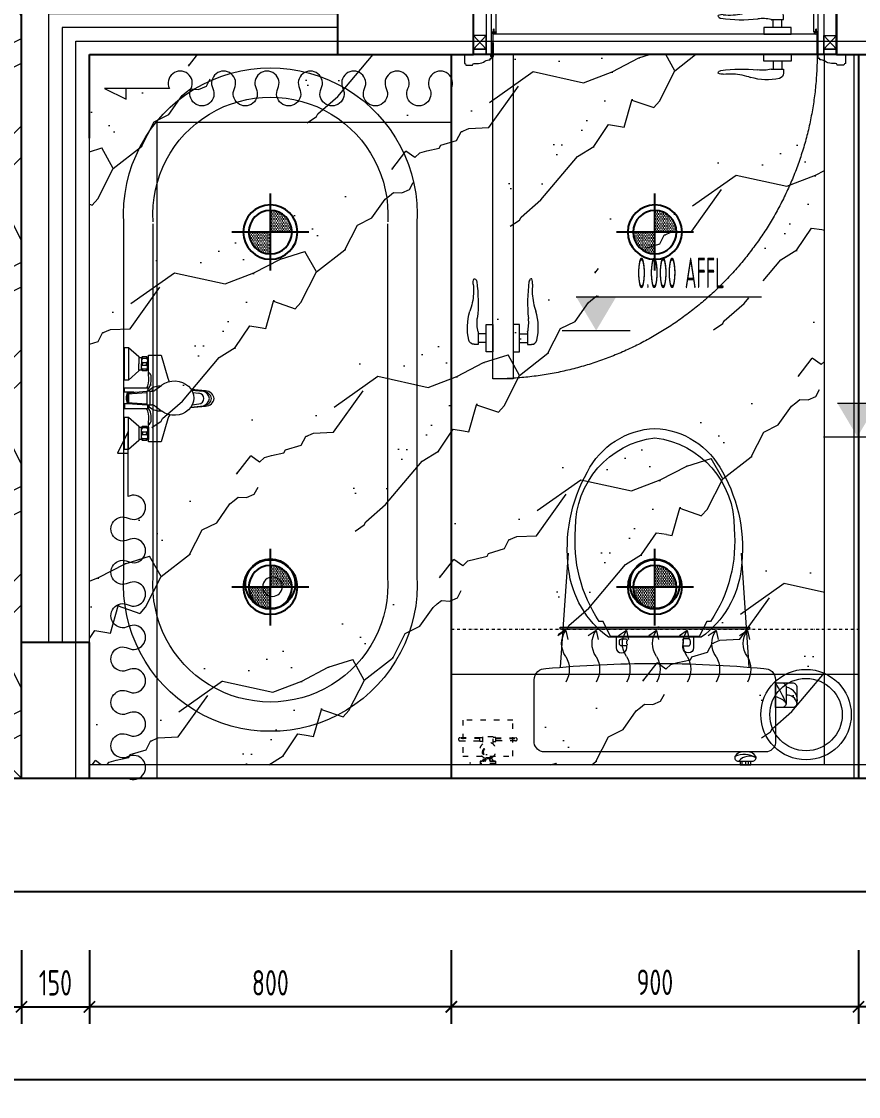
# Model space of a CAD drawing. Header units: millimetres. Extents: x 3162 to 221128, y -144913 to 11496.
# Drawn here: x 18546 to 20396, y -3107 to -731 of the extents above; entities that cross this region are included whole.
import ezdxf
from ezdxf.enums import TextEntityAlignment as Align

# ---------------------------------------------------------------- set-up
doc = ezdxf.new("R2010")
doc.units = ezdxf.units.MM
doc.header["$LTSCALE"] = 10
for name, pattern in [('ACAD_ISO03W100', [30, 12, -18]), ('DASH', [8.89, 6.35, -2.54]), ('DASHDOT2', [12.7, 6.35, -3.175, 0, -3.175]), ('DOTE', [61.468, 50.8, -5.08, 0.508, -5.08]), ('HIDDEN', [9.525, 6.35, -3.175])]:
    doc.linetypes.add(name, pattern=pattern)
doc.layers.get('Defpoints').update_dxf_attribs({"color": 250})
for name, color, linetype, lineweight in [('FC-Doorsill【门槛线】', 8, 'Continuous', 0), ('FC-Material【地坪分割线】', 138, 'Continuous', 0), ('FF-Complete【墙体完成线】', 6, 'Continuous', 0), ('FF-Curtain【平面窗帘】', 32, 'Continuous', 0), ('FF-Door【门】', 51, 'Continuous', 0), ('FF-FIXT【洁具】', 31, 'Continuous', 0), ('FF-MT【门套】', 20, 'Continuous', 0), ('FF-Socket【电气】', 124, 'Continuous', 0), ('FF-Win【窗】', 132, 'Continuous', 0), ('FF-【活动成品家具】', 51, 'Continuous', 0), ('RC-dimensions', 44, 'Continuous', 0), ('RC-Lamplight【灯带】', 205, 'DASHDOT2', 0), ('RC-Lamps【天花灯具】', 2, 'Continuous', 0), ('RC-Modelling【天花造型】', 30, 'Continuous', 0)]:
    doc.layers.add(name, color=color, linetype=linetype, lineweight=lineweight)
for name, color, linetype in [('SYMBOL【符号】', 136, 'Continuous'), ('T★★05-天花灯具', 4, 'Continuous'), ('WALL_NEW【新建墙体】', 4, 'Continuous'), ('WALL【墙体】', 7, 'Continuous')]:
    doc.layers.add(name, color=color, linetype=linetype)
doc.styles.add('尺寸标注', font='ARCHS.SHX', dxfattribs={"width": 0.8})
doc.styles.add('标高', font='ARCHS.SHX', dxfattribs={"width": 0.5})
doc.dimstyles.new('海龙1：25', dxfattribs={"dimscale": 25, "dimtxt": 2.25, "dimasz": 1, "dimexe": 1.5, "dimexo": 1, "dimgap": 1, "dimtad": 1, "dimdec": 0, "dimrnd": 5, "dimdsep": 46, "dimtxsty": '尺寸标注', "dimblk": 'ARCHTICK', "dimblk1": 'ARCHTICK', "dimblk2": 'ARCHTICK', "dimcen": 1, "dimclrd": 44, "dimclre": 44, "dimclrt": 2, "dimadec": 0, "dimazin": 0, "dimtfac": 1, "dimtdec": 0, "dimtix": 1, "dimtmove": 2, "dimatfit": 3, "dimldrblk": 'hl_arrow2', "dimfxl": 5, "dimfxlon": 1, "dimarcsym": 0})

# ---------------------------------------------------------------- blocks, each defined once
blk = doc.blocks.new('_ArchTick')
at = {"color": 2, "linetype": 'ByBlock', "const_width": 0.15}
blk.add_lwpolyline([(-0.5, -0.5), (0.5, 0.5)], dxfattribs=at)
blk = doc.blocks.new('*D893')
at = {"layer": 'Defpoints', "color": 0, "transparency": 16777216}
for p in [(14746.2, -2769.8), (21496.2, -2784.1), (21496.2, -3069.8)]:
    blk.add_point(p, dxfattribs=at)
at = {"layer": 'RC-dimensions', "color": 44, "lineweight": -2, "transparency": 16777216}
for p, q in [((14746.2, -2944.8), (14746.2, -3107.3)), ((21496.2, -2944.8), (21496.2, -3107.3)), ((14746.2, -3069.8), (21496.2, -3069.8))]:
    blk.add_line(p, q, dxfattribs=at)
at = {"layer": 'RC-dimensions', "color": 44, "lineweight": -2, "transparency": 16777216, "xscale": 25, "yscale": 25, "zscale": 25, "rotation": 180}
blk.add_blockref('_ArchTick', (14746.2, -3069.8), dxfattribs=at)
at = {"layer": 'RC-dimensions', "color": 44, "lineweight": -2, "transparency": 16777216, "xscale": 25, "yscale": 25, "zscale": 25}
blk.add_blockref('_ArchTick', (21496.2, -3069.8), dxfattribs=at)
at = {"layer": 'RC-dimensions', "color": 2, "transparency": 16777216, "insert": (18121.2, -3015.5), "char_height": 56.25, "attachment_point": 5, "style": '尺寸标注'}
blk.add_mtext('6750', dxfattribs=at)
blk = doc.blocks.new('hl_arrow2')
at = {"color": 2}
blk.add_line((-0.221, 0), (-1, 0), dxfattribs=at)
blk.add_lwpolyline([(-0.221, 0), (-0.861, -0.689), (-0.654, -0.862), (0, 0), (-0.654, 0.862), (-0.861, 0.689)], close=True, dxfattribs=at)
for points in [[(-0.861, 0.689), (-0.654, 0.862), (-0.221, 0), (0, 0)], [(-0.861, -0.689), (-0.654, -0.862), (-0.221, 0), (0, 0)]]:
    blk.add_solid(points, dxfattribs=at)
blk = doc.blocks.new('马桶平面15')
at = {"color": 251}
for p, q in [((-182.4, 735.2), (-182.4, 743.3)), ((-175.9, 735.1), (-175.9, 743.3)), ((-168.6, 743.3), (-168.6, 735.1)), ((-164.1, 735.1), (-187.7, 735.1))]:
    blk.add_line(p, q, dxfattribs=at)
for points in [[(-171.3, 714.9, 0.288575), (-152.8, 725.1, 0.464141), (-158.6, 735.1), (-164.1, 735.1), (-164.1, 743.3), (-187.7, 743.3), (-187.7, 743.3), (-187.7, 735.1), (-193.2, 735.1, 0.464141), (-199, 725.1, 0.288575), (-180.5, 714.9)], [(-61.5, 462.9), (-61.5, 484.4, -1), (-38, 484.4), (-38, 480.5)], [(109.7, 462.9), (109.7, 484.4, 1), (86.2, 484.4), (86.2, 480.5)], [(26.7, 460.2), (121.9, 460.2), (138.7, 426.6), (147.1, 426.6, -0.17108), (199.3, 221.2, -0.383832), (24.1, 20.6, -0.383832), (-151.1, 221.2, -0.17108), (-98.9, 426.6), (-90.5, 426.6), (-73.7, 460.2), (121.9, 460.2)]]:
    blk.add_lwpolyline(points, format="xyb", dxfattribs=at)
for points in [[(24.1, 519.2, -0.023855), (-216.9, 530.8, -0.42765), (-242.5, 555.3), (-242.5, 695.1, -0.382307), (-220.4, 714.9), (24.1, 714.9), (268.6, 714.9, -0.382307), (290.7, 695.1), (290.7, 555.3, -0.42765), (265.1, 530.8, -0.023855)], [(24.1, 0, -0.272339), (-125.1, 96, -0.163159), (-166.6, 310.4, -0.20934), (-78.5, 461.5), (24.1, 461.5), (126.7, 461.5, -0.20934), (214.8, 310.4, -0.163159), (173.3, 96, -0.272339)]]:
    blk.add_lwpolyline(points, format="xyb", close=True)
for points in [[(-242.5, 617.1), (-242.5, 562.2), (-279.9, 562.2, -0.414214), (-289.9, 572.2), (-289.9, 607.1, -0.414214), (-279.9, 617.1)], [(-242.5, 617.1), (-242.5, 562.2), (-256.2, 562.2, -0.414214), (-266.2, 572.2), (-266.2, 607.1, -0.414214), (-256.2, 617.1)], [(-54.5, 475.5), (-54.5, 470.3, 0.414214), (-49.5, 465.3), (-38.7, 465.3, 0.58538), (-38.5, 470.3), (-38.5, 475.5, 0.58538), (-38.7, 480.5), (-49.5, 480.5, 0.414214)], [(102.7, 475.5), (102.7, 470.3, -0.414214), (97.7, 465.3), (86.9, 465.3, -0.58538), (86.7, 470.3), (86.7, 475.5, -0.58538), (86.9, 480.5), (97.7, 480.5, -0.414214)]]:
    blk.add_lwpolyline(points, format="xyb", close=True, dxfattribs=at)
for points in [[(-184.4, 527.9), (-167.1, 275.7)], [(232.6, 527.9), (215.3, 275.7)]]:
    blk.add_lwpolyline(points)
for centre, radius, start, end in [((-185.1, 755.7), 31.4, 242.8818, 319.142), ((-173.5, 774.1), 53.1, 240.7977, 292.8926), ((-262.7, 600.1), 28.1, 165.5916, 262.7603), ((-267.7, 612.3), 22.8, 193.4235, 273.8412), ((-231.7, 638.1), 46.4, 221.9148, 256.4413), ((180.7, 814.1), 492.5, 204.8643, 210.765)]:
    blk.add_arc(centre, radius, start, end, dxfattribs=at)
blk = doc.blocks.new('*D898')
at = {"layer": 'Defpoints', "color": 0, "transparency": 16777216}
for p in [(18546.2, -2609.1), (18696.2, -2609.1), (18696.2, -2909.1)]:
    blk.add_point(p, dxfattribs=at)
at = {"layer": 'RC-dimensions', "color": 44, "lineweight": -2, "transparency": 16777216}
for p, q in [((18546.2, -2784.1), (18546.2, -2946.6)), ((18696.2, -2784.1), (18696.2, -2946.6)), ((18546.2, -2909.1), (18696.2, -2909.1))]:
    blk.add_line(p, q, dxfattribs=at)
at = {"layer": 'RC-dimensions', "color": 44, "lineweight": -2, "transparency": 16777216, "xscale": 25, "yscale": 25, "zscale": 25, "rotation": 180}
blk.add_blockref('_ArchTick', (18546.2, -2909.1), dxfattribs=at)
at = {"layer": 'RC-dimensions', "color": 44, "lineweight": -2, "transparency": 16777216, "xscale": 25, "yscale": 25, "zscale": 25}
blk.add_blockref('_ArchTick', (18696.2, -2909.1), dxfattribs=at)
at = {"layer": 'RC-dimensions', "color": 2, "transparency": 16777216, "insert": (18621.2, -2856), "char_height": 56.25, "attachment_point": 5, "style": '尺寸标注'}
blk.add_mtext('150', dxfattribs=at)
blk = doc.blocks.new('*D903')
at = {"layer": 'Defpoints', "color": 0, "transparency": 16777216}
for p in [(20396.2, -2609.1), (21496.2, -2609.1), (20396.2, -2909.1)]:
    blk.add_point(p, dxfattribs=at)
at = {"layer": 'RC-dimensions', "color": 44, "lineweight": -2, "transparency": 16777216}
for p, q in [((20396.2, -2784.1), (20396.2, -2946.6)), ((21496.2, -2784.1), (21496.2, -2946.6)), ((21496.2, -2909.1), (20396.2, -2909.1))]:
    blk.add_line(p, q, dxfattribs=at)
at = {"layer": 'RC-dimensions', "color": 44, "lineweight": -2, "transparency": 16777216, "xscale": 25, "yscale": 25, "zscale": 25, "rotation": 180}
blk.add_blockref('_ArchTick', (20396.2, -2909.1), dxfattribs=at)
at = {"layer": 'RC-dimensions', "color": 44, "lineweight": -2, "transparency": 16777216, "xscale": 25, "yscale": 25, "zscale": 25}
blk.add_blockref('_ArchTick', (21496.2, -2909.1), dxfattribs=at)
at = {"layer": 'RC-dimensions', "color": 2, "transparency": 16777216, "insert": (20946.2, -2856), "char_height": 56.25, "attachment_point": 5, "style": '尺寸标注'}
blk.add_mtext('1100', dxfattribs=at)
blk = doc.blocks.new('海龙工具_2009110106373373')
at = {"linetype": 'ACAD_ISO03W100', "ltscale": 0.1}
for p, q in [((-16.7, 0), (16.7, 0)), ((-16.7, -5.8), (-16.7, 0)), ((16.7, -5.8), (16.7, 0)), ((-16.7, -5.8), (16.7, -5.8)), ((-9.5, -11.1), (9.5, -11.1)), ((-7.9, -13.8), (7.9, -13.8)), ((-6.9, -13.8), (-6.9, -11.1)), ((6.9, -13.8), (6.9, -11.1))]:
    blk.add_line(p, q, dxfattribs=at)
at = {"color": 8, "linetype": 'ACAD_ISO03W100', "ltscale": 0.1}
for p, q in [((-16.7, -4.4), (16.7, -4.4)), ((-6.6, -13.8), (-6.6, -11.1)), ((-6.1, -13.8), (-6.1, -11.1)), ((-2.5, -13.8), (-2.5, -11.1)), ((5.6, -13.8), (5.6, -11.1)), ((5.9, -13.8), (5.9, -11.1)), ((6.4, -13.8), (6.4, -11.1)), ((7.8, -20.3), (11.9, -22.7)), ((7, -33.3), (9.2, -33.3))]:
    blk.add_line(p, q, dxfattribs=at)
blk.add_lwpolyline([(-55.5, -96.8), (55.2, -96.8), (55.2, -17.4), (-55.5, -17.4)], close=True, dxfattribs=at)
at = {"linetype": 'ACAD_ISO03W100', "ltscale": 0.1}
for points in [[(-11.7, -43.8), (-11.7, -59.9), (11.7, -59.9), (11.7, -43.8)], [(-61.4, -51), (-17.6, -51)], [(-17.6, -57.8), (-61.4, -57.8)], [(-11.7, -49.5), (-17.6, -49.5), (-17.6, -58.8), (-11.7, -58.8)], [(11.7, -49.5), (17.6, -49.5), (17.6, -58.8), (11.7, -58.8)], [(61.4, -51), (17.6, -51)], [(17.6, -57.8), (61.4, -57.8)]]:
    blk.add_lwpolyline(points, dxfattribs=at)
at = {"color": 8, "linetype": 'ACAD_ISO03W100', "ltscale": 0.1}
for points in [[(-17.6, -56.1), (-64.4, -56.1)], [(-17.6, -56.7), (-64, -56.7)], [(17.6, -56.1), (64.4, -56.1)], [(17.6, -56.7), (64, -56.7)]]:
    blk.add_lwpolyline(points, dxfattribs=at)
at = {"linetype": 'ACAD_ISO03W100', "ltscale": 0.1}
for centre, radius, start, end in [((0, -30), 18.1, 116.1175, 63.8825), ((-20.9, -14.2), 11.8, 15.3828, 45.4987), ((20.9, -14.2), 11.8, 134.5013, 164.6172), ((-61.4, -54.4), 3.41, 90, 270), ((61.4, -54.4), 3.41, 270, 90)]:
    blk.add_arc(centre, radius, start, end, dxfattribs=at)
at = {"color": 8, "linetype": 'ACAD_ISO03W100', "ltscale": 0.1}
for centre, radius, start, end in [((-15.3, -11.8), 11.2, 3.7227, 32.4859), ((-22.2, -12.5), 18.8, 4.2436, 20.7431), ((14.7, -12.4), 11.2, 143.8042, 173.1553), ((16.9, -14.2), 11.8, 134.5013, 164.6172), ((21.6, -18.2), 16.8, 132.4216, 154.9263), ((0.7, -26.4), 9.31, 311.8793, 40.3803), ((0.9, -25.5), 11.4, 317.035, 14.508)]:
    blk.add_arc(centre, radius, start, end, dxfattribs=at)
blk = doc.blocks.new('海龙_05069869')
at = {"layer": 'FF-FIXT【洁具】'}
blk.add_circle((0, 0), 100, dxfattribs=at)
at = {"layer": 'FF-FIXT【洁具】', "color": 9}
blk.add_circle((0, 0), 80, dxfattribs=at)
blk = doc.blocks.new('排气')
at = {"lineweight": 0}
blk.add_hatch(color=256, dxfattribs=at).paths.add_polyline_path([(5.5, 266.1), (0, 266.1), (0, -266.1), (5.5, -266.1)])
for p, q in [((10.1, 250.8), (24.3, 273.1)), ((10.1, 250.8), (35.1, 245.1)), ((10.1, 165.3), (24.3, 187.7)), ((10.1, 165.3), (35.1, 159.7)), ((10.1, 79.9), (24.3, 102.2)), ((10.1, 79.9), (35.1, 74.2)), ((10.1, -4.8), (24.3, 17.5)), ((10.1, -4.8), (35.1, -10.5)), ((10.1, -91.2), (24.3, -68.8)), ((10.1, -91.2), (35.1, -96.8)), ((10.1, -172.1), (24.3, -149.8)), ((10.1, -172.1), (35.1, -177.8)), ((10.1, -260.1), (24.3, -237.8)), ((10.1, -260.1), (35.1, -265.8))]:
    blk.add_line(p, q, dxfattribs=at)
blk.add_lwpolyline([(5.5, 266.1), (0, 266.1), (0, -266.1), (5.5, -266.1)], close=True, dxfattribs=at)
for centre, major_axis, start_param, end_param in [((46.3, 199.4), (44.5, 44.5), 0.170276, 1.40052), ((118.9, 313.4), (51.2, -51.2), 4.972928, 6.022646), ((46.3, 114), (44.5, 44.5), 0.170276, 1.40052), ((118.9, 228), (51.2, -51.2), 4.972928, 6.022646), ((46.3, 28.5), (44.5, 44.5), 0.170276, 1.40052), ((118.9, 142.5), (51.2, -51.2), 4.972928, 6.022646), ((46.3, -56.2), (44.5, 44.5), 0.170276, 1.40052), ((118.9, 57.8), (51.2, -51.2), 4.972928, 6.022646), ((46.3, -142.5), (44.5, 44.5), 0.170276, 1.40052), ((118.9, -28.5), (51.2, -51.2), 4.972928, 6.022646), ((46.3, -223.5), (44.5, 44.5), 0.170276, 1.40052), ((118.9, -109.5), (51.2, -51.2), 4.972928, 6.022646), ((46.3, -311.5), (44.5, 44.5), 0.170276, 1.40052), ((118.9, -197.5), (51.2, -51.2), 4.972928, 6.022646)]:
    blk.add_ellipse(centre, major_axis=major_axis, ratio=1, start_param=start_param, end_param=end_param, dxfattribs=at)
blk = doc.blocks.new('海龙_05068579')
at = {"layer": 'T★★05-天花灯具'}
h = blk.add_hatch(dxfattribs=at)
h.set_pattern_fill('DOTS', color=250, scale=300.055998, style=0)
h.set_pattern_definition([(0, (-1006.7902, 1050.705), (1.905356, 3.810711), [0, -3.810711])])
edge = h.paths.add_edge_path()
edge.add_line((0, 48), (0, 0))
edge.add_line((0, 0), (48, 0))
edge.add_ellipse((0, 0), major_axis=(33.9, 33.9), ratio=1, start_angle=315, end_angle=405)
edge = h.paths.add_edge_path()
edge.add_line((0, 0), (-48, 0))
edge.add_ellipse((0, 0), major_axis=(33.9, 33.9), ratio=1, start_angle=135, end_angle=225)
edge.add_line((0, -48), (0, 0))
at = {"layer": 'T★★05-天花灯具', "color": 8}
for p, q in [((0, -85), (0, 85)), ((85, 0), (-85, 0))]:
    blk.add_line(p, q, dxfattribs=at)
at = {"layer": 'T★★05-天花灯具'}
blk.add_ellipse((0, 0), major_axis=(42.4, 42.4), ratio=1, start_param=5.497787, end_param=11.780972, dxfattribs=at)
at = {"layer": 'T★★05-天花灯具', "color": 8}
blk.add_ellipse((0, 0), major_axis=(33.9, 33.9), ratio=1, start_param=5.497787, end_param=11.780972, dxfattribs=at)
blk = doc.blocks.new('*D906')
at = {"layer": 'Defpoints', "color": 0, "transparency": 16777216}
for p in [(19496.2, -2609.1), (20396.2, -2609.1), (19496.2, -2909.1)]:
    blk.add_point(p, dxfattribs=at)
at = {"layer": 'RC-dimensions', "color": 44, "lineweight": -2, "transparency": 16777216}
for p, q in [((19496.2, -2784.1), (19496.2, -2946.6)), ((20396.2, -2784.1), (20396.2, -2946.6)), ((20396.2, -2909.1), (19496.2, -2909.1))]:
    blk.add_line(p, q, dxfattribs=at)
at = {"layer": 'RC-dimensions', "color": 44, "lineweight": -2, "transparency": 16777216, "xscale": 25, "yscale": 25, "zscale": 25, "rotation": 180}
blk.add_blockref('_ArchTick', (19496.2, -2909.1), dxfattribs=at)
at = {"layer": 'RC-dimensions', "color": 44, "lineweight": -2, "transparency": 16777216, "xscale": 25, "yscale": 25, "zscale": 25}
blk.add_blockref('_ArchTick', (20396.2, -2909.1), dxfattribs=at)
at = {"layer": 'RC-dimensions', "color": 2, "transparency": 16777216, "insert": (19946.2, -2854.8), "char_height": 56.25, "attachment_point": 5, "style": '尺寸标注'}
blk.add_mtext('900', dxfattribs=at)
blk = doc.blocks.new('门套线03')
at = {"ltscale": 100}
blk.add_lwpolyline([(60, 0), (60, 19.7, -0.339185), (56.6, 23.1), (42, 23.1, -0.360475), (38.5, 19.7), (29.2, 19.7, 0.137802), (14.5, 14.7, -0.16589), (3.4, 11.9), (3.4, 8.7), (0, 8.7), (0, 0)], format="xyb", close=True, dxfattribs=at)
blk = doc.blocks.new('HL_Door_Hinge')
at = {"color": 0, "linetype": 'DOTE', "ltscale": 0.04}
for p, q in [((-4, 3), (4, 3)), ((0, -1), (0, 7))]:
    blk.add_line(p, q, dxfattribs=at)
at = {"color": 0, "linetype": 'DASH', "ltscale": 5}
for p, q in [((-2, -26), (-2, 0.8)), ((-0.5, -26), (-0.5, 0)), ((0.5, -26), (0.5, 0)), ((2, -26), (2, 0.8)), ((-0.5, -26), (-2, -26)), ((0.5, -26), (2, -26))]:
    blk.add_line(p, q, dxfattribs=at)
for radius in [3, 2]:
    blk.add_circle((0, 3), radius, dxfattribs=at)
blk = doc.blocks.new('HL_Door_Seal')
at = {"color": 0}
for p, q in [((5, 0), (-5, 0)), ((-1, 6), (-0.5, 6.5)), ((-1, 6), (-0.5, 6)), ((-1, 5.5), (-0.5, 6)), ((-1, 5.5), (-0.5, 5.5)), ((-1, 5), (-0.5, 5.5)), ((-1, 4.5), (-0.5, 5)), ((-1, 5), (-0.5, 5)), ((-1, 4.5), (-0.5, 4.5)), ((-1, 4), (-0.5, 4.5)), ((-1, 4), (-0.5, 4)), ((-1, 3.5), (-0.5, 4)), ((-1, 3.5), (-0.5, 3.5)), ((-1, 3), (-0.5, 3.5)), ((-1, 3), (-0.5, 3)), ((-1, 2.5), (-0.5, 3)), ((-1, 2.5), (-0.5, 2.5)), ((-1, 2), (-0.5, 2.5)), ((-1, 2), (-0.5, 2)), ((-1, 1.5), (-0.5, 2)), ((-1, 1.5), (-0.5, 1.5)), ((-1, 1), (-0.5, 1.5)), ((-1, 1), (-0.5, 1)), ((-1, 0.5), (-0.5, 1)), ((-1, 0.5), (-0.5, 0.5)), ((-1, 0), (-0.5, 0.5)), ((-0.5, 6.5), (0.5, 6.5)), ((1, 6), (0.5, 6.5)), ((1, 6), (0.5, 6)), ((1, 5.5), (0.5, 6)), ((1, 5.5), (0.5, 5.5)), ((1, 5), (0.5, 5.5)), ((1, 5), (0.5, 5)), ((1, 4.5), (0.5, 5)), ((1, 4.5), (0.5, 4.5)), ((1, 4), (0.5, 4.5)), ((1, 4), (0.5, 4)), ((1, 3.5), (0.5, 4)), ((1, 3.5), (0.5, 3.5)), ((1, 3), (0.5, 3.5)), ((1, 3), (0.5, 3)), ((1, 2.5), (0.5, 3)), ((1, 2.5), (0.5, 2.5)), ((1, 2), (0.5, 2.5)), ((1, 2), (0.5, 2)), ((1, 1.5), (0.5, 2)), ((1, 1.5), (0.5, 1.5)), ((1, 1), (0.5, 1.5)), ((1, 1), (0.5, 1)), ((1, 0.5), (0.5, 1)), ((1, 0.5), (0.5, 0.5)), ((1, 0), (0.5, 0.5))]:
    blk.add_line(p, q, dxfattribs=at)
blk.add_lwpolyline([(-3.9, -1, 0.774597), (3.9, -1)], format="xyb", close=True, dxfattribs=at)
blk.add_arc((0, 0), 5, 180, 0.0005, dxfattribs=at)
blk = doc.blocks.new('门把手02')
at = {"color": 250}
for p, q in [((-13.5, 32.2), (-13.5, 40.9)), ((12.9, 32.2), (-13.5, 32.2)), ((-9.4, 14.6), (-9.4, 32.2)), ((9.4, 14.6), (9.4, 32.2)), ((-30.4, 14.6), (-15.2, 14.6)), ((-30.4, 0), (-30.4, 14.6)), ((30.4, 0), (-30.4, 0)), ((-15.2, 14.6), (19.6, 14.6)), ((-15.2, 14.6), (19.6, 14.6)), ((19.6, 14.6), (30.4, 14.6)), ((30.4, 14.6), (30.4, 0))]:
    blk.add_line(p, q, dxfattribs=at)
at = {"color": 250, "extrusion": (0, 0, -1)}
for centre, major_axis, start_param, end_param in [((-1.3, 40.9), (-8.59, 8.59), 5.497787, 6.813202), ((23.4, -64.1), (-0.1, 120), -0.233047, 0.306451), ((107.8, 189.2), (1.8, 147), 3.194781, 3.464277), ((12.9, 37.2), (3.58, 3.58), 2.124304, 2.356194), ((33.8, -51.4), (0, 86), -0.231441, 0.114669), ((79.3, 368.4), (-0.1, 336.3), 3.005111, 3.247916), ((105.2, 172), (-91.7, 91.7), 3.813778, 3.981187), ((122.5, 24), (-13.7, 13.7), 0.647464, 1.248663), ((124, 43.6), (5.92, 5.92), 1.238085, 2.228964), ((130.6, 40.4), (-0.729, 0.729), 1.325662, 2.819982)]:
    blk.add_ellipse(centre, major_axis=major_axis, ratio=1, start_param=start_param, end_param=end_param, dxfattribs=at)
blk = doc.blocks.new('hld_1_722.134_150_门把手02_门套线03_45_0_0_3_40_0_1_1')
at = {"layer": 'FC-Doorsill【门槛线】'}
for p, q in [((-0.5, 0.0935), (0.5, 0.0935)), ((-0.5, -0.0935), (0.5, -0.0935))]:
    blk.add_line(p, q, dxfattribs=at)
at = {"layer": 'FF-Door【门】'}
blk.add_lwpolyline([(-0.447, 0.0935), (-0.3909, 0.0935), (-0.3909, 0.9875), (-0.447, 0.9875)], close=True, dxfattribs=at)
at = {"layer": 'FF-Door【门】', "color": 250, "linetype": 'ACAD_ISO03W100', "ltscale": 0.104167}
blk.add_lwpolyline([(-0.447, 0.0935), (0.447, 0.0935), (0.447, 0.0374), (-0.447, 0.0374)], close=True, dxfattribs=at)
at = {"layer": 'FF-Door【门】', "color": 8, "linetype": 'HIDDEN', "ltscale": 60}
blk.add_arc((-0.447, 0.0935), 0.894, 0, 90, dxfattribs=at)
at = {"layer": 'FF-MT【门套】', "color": 250}
for p, q in [((-0.4651, 0.0785), (-0.5, 0.0411)), ((-0.4651, 0.0411), (-0.5, 0.0785)), ((0.4651, 0.0785), (0.5, 0.0411)), ((0.4651, 0.0411), (0.5, 0.0785)), ((-0.5, -0.0411), (-0.4651, -0.0785)), ((-0.5, -0.0785), (-0.4651, -0.0411)), ((0.5, -0.0411), (0.4651, -0.0785)), ((0.5, -0.0785), (0.4651, -0.0411))]:
    blk.add_line(p, q, dxfattribs=at)
for points in [[(-0.5, 0.0935), (-0.4651, 0.0935), (-0.4651, 0.0785), (-0.5, 0.0785)], [(-0.4651, 0.0935), (-0.4501, 0.0935), (-0.4501, -0.0935), (-0.4651, -0.0935)], [(0.4651, 0.0935), (0.4501, 0.0935), (0.4501, -0.0935), (0.4651, -0.0935)], [(0.5, 0.0935), (0.4651, 0.0935), (0.4651, 0.0785), (0.5, 0.0785)], [(-0.4651, 0.0785), (-0.4651, 0.0411), (-0.5, 0.0411), (-0.5, 0.0785)], [(0.4651, 0.0785), (0.4651, 0.0411), (0.5, 0.0411), (0.5, 0.0785)], [(-0.5, -0.0411), (-0.5, -0.0785), (-0.4651, -0.0785), (-0.4651, -0.0411)], [(0.5, -0.0411), (0.5, -0.0785), (0.4651, -0.0785), (0.4651, -0.0411)], [(-0.5, -0.0935), (-0.4651, -0.0935), (-0.4651, -0.0785), (-0.5, -0.0785)], [(0.5, -0.0935), (0.4651, -0.0935), (0.4651, -0.0785), (0.5, -0.0785)]]:
    blk.add_lwpolyline(points, close=True, dxfattribs=at)
at = {"layer": 'FF-MT【门套】'}
for points in [[(-0.5, 0.0935), (-0.4501, 0.0935), (-0.4501, 0.0312), (-0.4377, 0.0312), (-0.4377, -0.0935), (-0.5, -0.0935)], [(0.5, 0.0935), (0.4501, 0.0935), (0.4501, 0.0312), (0.4377, 0.0312), (0.4377, -0.0935), (0.5, -0.0935)]]:
    blk.add_lwpolyline(points, close=True, dxfattribs=at)
at = {"layer": 'FF-Door【门】', "color": 250, "yscale": 0.001246673720702, "zscale": 0.001246673720702}
for name, p, xscale, rotation in [('门把手02', (-0.447, 0.8753), -0.001246673720702, 90.00000000000593), ('门把手02', (-0.3909, 0.8753), 0.001246673720702, 270.0000000000178), ('HL_Door_Seal', (-0.4439, 0.0312), 0.001246673720702, 180.0000000000119), ('HL_Door_Seal', (0.4439, 0.0312), -0.001246673720702, 180)]:
    blk.add_blockref(name, p, dxfattribs=dict(at, xscale=xscale, rotation=rotation))
at = {"layer": 'FF-Door【门】', "color": 250, "zscale": 0.001246673720702}
for name, p, xscale, yscale in [('门把手02', (0.3379, 0.0935), -0.001246673720702, 0.001246673720702), ('HL_Door_Hinge', (-0.4486, 0.0935), 0.001246673720702, 0.001246673720702), ('门把手02', (0.3379, 0.0374), -0.001246673720702, -0.001246673720702)]:
    blk.add_blockref(name, p, dxfattribs=dict(at, xscale=xscale, yscale=yscale))
at = {"layer": 'FF-MT【门套】', "zscale": 0.001246673720702}
for p, xscale, yscale in [((-0.4501, 0.0935), -0.001246673720702, 0.001246673720702), ((0.4501, 0.0935), 0.001246673720702, 0.001246673720702), ((-0.4377, -0.0935), -0.001246673720702, -0.001246673720702), ((0.4377, -0.0935), 0.001246673720702, -0.001246673720702)]:
    blk.add_blockref('门套线03', p, dxfattribs=dict(at, xscale=xscale, yscale=yscale))
blk = doc.blocks.new('hl_ElevationD-A2')
blk.add_hatch(color=150).paths.add_polyline_path([(1.469, 2.475), (0, 0), (-1.469, 2.475)])
at = {"color": 150}
for p, q in [((-1.469, 2.475), (12.173, 2.475)), ((-2.5, 0), (2.5, 0))]:
    blk.add_line(p, q, dxfattribs=at)
blk.add_lwpolyline([(0.998, 2.475), (1.469, 2.475)], dxfattribs=at)
at = {"color": 2, "style": '标高', "width": 0.8, "flags": 8}
blk.add_attdef('HEIGHT', text='', height=2.25, dxfattribs=at).set_placement((6.234, 4.25), align=Align.MIDDLE_CENTER)
blk = doc.blocks.new('*D914')
at = {"layer": 'Defpoints', "color": 0, "transparency": 16777216}
for p in [(18696.2, -2609.1), (19496.2, -2609.1), (18696.2, -2909.1)]:
    blk.add_point(p, dxfattribs=at)
at = {"layer": 'RC-dimensions', "color": 44, "lineweight": -2, "transparency": 16777216}
for p, q in [((18696.2, -2784.1), (18696.2, -2946.6)), ((19496.2, -2784.1), (19496.2, -2946.6)), ((19496.2, -2909.1), (18696.2, -2909.1))]:
    blk.add_line(p, q, dxfattribs=at)
at = {"layer": 'RC-dimensions', "color": 44, "lineweight": -2, "transparency": 16777216, "xscale": 25, "yscale": 25, "zscale": 25, "rotation": 180}
blk.add_blockref('_ArchTick', (18696.2, -2909.1), dxfattribs=at)
at = {"layer": 'RC-dimensions', "color": 44, "lineweight": -2, "transparency": 16777216, "xscale": 25, "yscale": 25, "zscale": 25}
blk.add_blockref('_ArchTick', (19496.2, -2909.1), dxfattribs=at)
at = {"layer": 'RC-dimensions', "color": 2, "transparency": 16777216, "insert": (19096.2, -2856), "char_height": 56.25, "attachment_point": 5, "style": '尺寸标注'}
blk.add_mtext('800', dxfattribs=at)
blk = doc.blocks.new('*D990')
at = {"layer": 'Defpoints', "color": 0, "transparency": 16777216}
for p in [(17646.2, -2609.1), (18546.2, -2609.1), (18546.2, -2909.1)]:
    blk.add_point(p, dxfattribs=at)
at = {"layer": 'RC-dimensions', "color": 44, "lineweight": -2, "transparency": 16777216}
for p, q in [((17646.2, -2784.1), (17646.2, -2946.6)), ((18546.2, -2784.1), (18546.2, -2946.6)), ((17646.2, -2909.1), (18546.2, -2909.1))]:
    blk.add_line(p, q, dxfattribs=at)
at = {"layer": 'RC-dimensions', "color": 44, "lineweight": -2, "transparency": 16777216, "xscale": 25, "yscale": 25, "zscale": 25, "rotation": 180}
blk.add_blockref('_ArchTick', (17646.2, -2909.1), dxfattribs=at)
at = {"layer": 'RC-dimensions', "color": 44, "lineweight": -2, "transparency": 16777216, "xscale": 25, "yscale": 25, "zscale": 25}
blk.add_blockref('_ArchTick', (18546.2, -2909.1), dxfattribs=at)
at = {"layer": 'RC-dimensions', "color": 2, "transparency": 16777216, "insert": (18096.2, -2854.8), "char_height": 56.25, "attachment_point": 5, "style": '尺寸标注'}
blk.add_mtext('900', dxfattribs=at)
blk = doc.blocks.new('卫_成品浴缸03')
for p, q in [((-324, 1122.3), (-324, 344.7)), ((324, 344.7), (324, 1122.3))]:
    blk.add_line(p, q)
at = {"color": 8}
for p, q in [((-259.2, 1122.3), (-259.2, 342.5)), ((259.2, 342.5), (259.2, 1122.3)), ((313.4, 848.6), (290.9, 828.6)), ((322.4, 848.6), (313.4, 848.6)), ((313.4, 848.6), (313.4, 776.7)), ((322.4, 776.7), (322.4, 848.6)), ((241.4, 831.6), (226.7, 780.7)), ((269.5, 831.6), (241.4, 831.6)), ((269.5, 826.6), (269.5, 831.6)), ((271.7, 826.6), (269.5, 826.6)), ((269.5, 798.7), (269.5, 826.6)), ((274, 828.6), (271.7, 826.6)), ((271.7, 826.6), (271.7, 812.7)), ((274, 824.6), (271.7, 822.6)), ((274, 815.7), (271.7, 817.7)), ((271.7, 798.7), (271.7, 812.7)), ((274, 809.7), (271.7, 807.7)), ((283, 828.6), (274, 828.6)), ((274, 828.6), (274, 824.6)), ((274, 824.6), (283, 824.6)), ((274, 815.7), (274, 812.7)), ((283, 815.7), (274, 815.7)), ((274, 809.7), (274, 812.7)), ((283, 809.7), (274, 809.7)), ((285.2, 826.6), (283, 828.6)), ((283, 824.6), (283, 828.6)), ((283, 824.6), (285.2, 821.6)), ((285.2, 817.7), (283, 815.7)), ((283, 815.7), (283, 812.7)), ((283, 809.7), (283, 812.7)), ((285.2, 807.7), (283, 809.7)), ((290.9, 826.6), (285.2, 826.6)), ((285.2, 826.6), (285.2, 812.7)), ((285.2, 798.7), (285.2, 812.7)), ((290.9, 828.6), (290.9, 826.6)), ((290.9, 826.6), (290.9, 812.7)), ((290.9, 798.7), (290.9, 812.7)), ((269.5, 787.7), (269.5, 798.7)), ((269.5, 798.7), (271.7, 798.7)), ((274, 800.7), (271.7, 802.7)), ((271.7, 798.7), (274, 796.7)), ((274, 796.7), (274, 800.7)), ((274, 800.7), (283, 800.7)), ((274, 796.7), (283, 796.7)), ((283, 800.7), (285.2, 803.7)), ((283, 800.7), (283, 796.7)), ((283, 796.7), (285.2, 798.7)), ((285.2, 798.7), (290.9, 798.7)), ((290.9, 798.7), (290.9, 796.7)), ((290.9, 796.7), (313.4, 776.7)), ((255.4, 753.9), (239.9, 765.6)), ((313.4, 776.7), (322.4, 776.7)), ((143.5, 752.7), (174.9, 755.4)), ((174.4, 754.6), (148, 751.7)), ((171.8, 749.4), (158.1, 747.7)), ((266.1, 751.7), (262, 751.7)), ((266.1, 751.7), (266.1, 721.8)), ((322.4, 759.7), (270.6, 759.7)), ((270.6, 759.7), (270.6, 752.6)), ((315.5, 746.2), (272.8, 749.2)), ((315.6, 748.7), (272.9, 751.7)), ((272.9, 751.7), (272.9, 721.8)), ((301.4, 749.7), (322.4, 749.7)), ((313.4, 748.7), (313.4, 724.6)), ((315.6, 748.7), (315.6, 724.8)), ((322.4, 749.7), (322.4, 759.7)), ((176.3, 716), (143.5, 718.8)), ((175.8, 716.8), (148, 719.8)), ((172.7, 722), (158.1, 723.8)), ((255.4, 719.6), (239.9, 707.9)), ((266.1, 721.8), (262, 721.8)), ((270.6, 713.8), (270.6, 720.9)), ((322.4, 713.8), (270.6, 713.8)), ((315.5, 727.3), (272.8, 724.3)), ((315.6, 724.8), (272.9, 721.8)), ((301.4, 723.8), (322.4, 723.8)), ((322.4, 723.8), (322.4, 713.8)), ((226.7, 690.8), (241.4, 639.9)), ((313.4, 694.8), (290.9, 674.8)), ((313.4, 622.9), (313.4, 694.8)), ((322.4, 694.8), (313.4, 694.8)), ((322.4, 622.9), (322.4, 694.8)), ((269.5, 672.8), (269.5, 683.8)), ((269.5, 672.8), (269.5, 644.9)), ((271.7, 672.8), (269.5, 672.8)), ((274, 674.8), (271.7, 672.8)), ((271.7, 672.8), (271.7, 644.9)), ((274, 670.8), (271.7, 668.8)), ((274, 674.8), (274, 670.8)), ((283, 674.8), (274, 674.8)), ((274, 670.8), (283, 670.8)), ((283, 670.8), (283, 674.8)), ((285.2, 672.8), (283, 674.8)), ((283, 670.8), (285.2, 667.8)), ((285.2, 644.9), (285.2, 672.8)), ((290.9, 672.8), (285.2, 672.8)), ((290.9, 674.8), (290.9, 672.8)), ((290.9, 672.8), (290.9, 644.9)), ((269.5, 639.9), (269.5, 644.9)), ((269.5, 644.9), (271.7, 644.9)), ((274, 661.8), (271.7, 663.8)), ((274, 655.9), (271.7, 653.9)), ((274, 646.9), (271.7, 648.9)), ((271.7, 644.9), (274, 642.9)), ((283, 661.8), (274, 661.8)), ((274, 661.8), (274, 658.8)), ((274, 655.9), (274, 658.8)), ((283, 655.9), (274, 655.9)), ((274, 642.9), (274, 646.9)), ((274, 646.9), (283, 646.9)), ((274, 642.9), (283, 642.9)), ((285.2, 663.8), (283, 661.8)), ((283, 661.8), (283, 658.8)), ((283, 655.9), (283, 658.8)), ((285.2, 653.9), (283, 655.9)), ((283, 646.9), (285.2, 649.9)), ((283, 646.9), (283, 642.9)), ((283, 642.9), (285.2, 644.9)), ((285.2, 644.9), (290.9, 644.9)), ((290.9, 644.9), (290.9, 642.9)), ((290.9, 642.9), (313.4, 622.9)), ((241.4, 639.9), (269.5, 639.9)), ((313.4, 622.9), (322.4, 622.9))]:
    blk.add_line(p, q, dxfattribs=at)
blk.add_circle((-4.7, 319.9), 21.5, dxfattribs=at)
for centre, start, end in [((0, 1142.4), 356.4617, 183.5383), ((0, 324.6), 176.4617, 3.5383)]:
    blk.add_arc(centre, 324.6, start, end)
for centre, start, end in [((0, 1142.4), 356.4617, 183.5383), ((0, 324.6), 176.0449, 3.9551)]:
    blk.add_arc(centre, 259.8, start, end, dxfattribs=at)
at = {"color": 8, "extrusion": (0, 0, -1)}
for centre, major_axis, start_param, end_param in [((315.7, 778.6), (-52.5, 0), -0.53621, 0.153708), ((277.2, 783.9), (-13.5, 0), 0.153708, 0.963491), ((323.3, 777.7), (55, 0), 2.85166, 3.34824), ((191.4, 788.7), (36.4, 0), 0.249587, 0.494131), ((244.8, 736.1), (-30.3, 0), 1.52385, 2.478053), ((283.8, 767.2), (13.8, 0), 2.483395, 2.85166), ((145.5, 733.9), (-21.3, 0), 0.095859, 1.474937), ((150.5, 733.5), (20.7, 0), 3.263435, 4.590547), ((158.3, 732.4), (24.1, 0), 3.29971, 4.270477), ((159.8, 736.3), (-13, 0), -0.048768, 1.438245), ((262, 760.7), (-10.1, 0), 4.712389, 5.418301), ((290.3, 736.8), (-28.7, 0), 2.651635, 3.63155), ((145.5, 737.6), (-21.3, 0), -1.474937, -0.095859), ((150.5, 738), (20.7, 0), 1.692639, 3.01975), ((158.3, 739.1), (-24.1, 0), -1.128884, -0.158118), ((159.8, 735.2), (-13, 0), -1.438245, 0.048768), ((244.8, 735.4), (30.3, 0), 0.57261, 1.697033), ((262, 712.8), (10.1, 0), 4.006477, 4.712389), ((315.7, 693), (52.5, 0), 2.987885, 3.677803), ((283.8, 704.3), (13.8, 0), 3.431525, 4.027665), ((191.4, 682.8), (-36.4, 0), 2.585488, 2.892006), ((323.3, 693.8), (-55, 0), -0.206647, 0.289932), ((277.2, 687.6), (-13.5, 0), -0.963491, -0.153708)]:
    blk.add_ellipse(centre, major_axis=major_axis, ratio=0.887779, start_param=start_param, end_param=end_param, dxfattribs=at)
at = {"color": 8}
for centre, major_axis, start_param, end_param in [((212.1, 736.8), (-42.8, 0), 4.006477, 8.559894), ((269.5, 747.7), (-5.63, 0), 4.068888, 5.35589), ((269.5, 725.8), (-5.63, 0), 0.927295, 2.214297)]:
    blk.add_ellipse(centre, major_axis=major_axis, ratio=0.887779, start_param=start_param, end_param=end_param, dxfattribs=at)

msp = doc.modelspace()

# ---------------------------------------------------------------- hatches: boundary and pattern name
at = {"layer": 'FC-Material【地坪分割线】'}
h = msp.add_hatch(dxfattribs=at)
h.set_pattern_fill('墙纸2', color=8, scale=123.7437, pattern_type=2)
h.set_pattern_definition([(0, (-365988.53, 92972.26), (494.9748, 494.9748), [123.7437, -371.2311]), (0, (-365988.53, 93021.76), (494.9748, 494.9748), [123.7437, -371.2311]), (90, (-365691.55, 93071.26), (-494.9748, 494.9748), [123.7437, -371.2311]), (90, (-365642.05, 93071.26), (-494.9748, 494.9748), [123.7437, -371.2311]), (45, (-365617.3, 93021.76), (5e-14, 494.97565), [123.7437, -576.2556]), (45, (-365582.65, 92987.1), (5e-14, 494.97565), [123.7437, -576.2556]), (135, (-365741.04, 93244.5), (-494.97565, 5e-14), [123.7437, -576.2556]), (135, (-365706.4, 93279.14), (-494.97565, 5e-14), [123.7437, -576.2556]), (26.56505, (-365617.3, 93244.5), (494.9748, 0.00088), [123.7437, -983.0536]), (26.56505, (-365597.5, 93199.95), (494.9748, 0.00088), [123.7437, -983.0536]), (26.56505, (-365815.3, 93442.49), (494.9748, 0.00088), [123.7437, -983.0536]), (26.56505, (-365795.5, 93397.94), (494.9748, 0.00088), [123.7437, -983.0536]), (63.43495, (-365864.79, 93096), (0.00088, 494.9748), [123.7437, -983.0536]), (63.43495, (-365820.24, 93071.26), (0.00088, 494.9748), [123.7437, -983.0536]), (63.43495, (-365919.23, 93269.25), (0.00088, 494.9748), [123.7437, -983.0536]), (63.43495, (-365963.78, 93294), (0.00088, 494.9748), [123.7437, -983.0536]), (116.56505, (-365548, 93313.8), (-0.00088, 494.9748), [123.7437, -983.0536]), (116.56505, (-365592.55, 93294), (-0.00088, 494.9748), [123.7437, -983.0536]), (153.43495, (-365914.28, 93096), (-494.9748, 0.00089), [123.7437, -983.0536]), (153.43495, (-365894.49, 93140.55), (-494.9748, 0.00089), [123.7437, -983.0536])])
h.paths.add_polyline_path([(14946.2, 946.2), (14946.2, -2403.8), (18546.2, -2403.8), (18546.2, -2103.8), (18546.2, -653.8), (18546.2, 346.2), (18546.2, 946.2)])
h = msp.add_hatch(dxfattribs=at)
h.set_pattern_fill('大理石', color=8, scale=80, angle=333, style=0, pattern_type=2)
h.set_pattern_definition([(14.9872, (18976.58, -793.11), (1241.3514, 215.9785), [16.144, -3374.17]), (41.1986, (18751.3, -706.61), (1135.501, 1118.3906), [58.16, -4013.025]), (33.9454, (18727.53, -726.82), (792.2841, 444.7898), [24.71, -5164.29]), (63, (18748.03, -713), (449.07, -228.81), [7.2, -748.8]), (44.565, (18965.77, -803.76), (343.217, 673.601), [15.18, -1578.61]), (144.4692, (18965.77, -803.764), (-449.0673, 228.8112), [24.27, -5072.116]), (52.2157, (18914.58, -830.21), (1821.9346, 2465.5925), [51.306, -5335.84]), (35.133, (18681.312, -452.768), (3512.35322, 2452.75984), [118.095, -24681.828]), (333, (18738.1, -357.3), (343.22, 673.6), [0, -504]), (37.9831, (19091.323, -382.894), (1927.785, 1563.18036), [79.454, -8263.23]), (54.4391, (19128.882, -737.382), (3987.08591, 5604.78592), [112.857, -23587.202]), (55.875, (18911.88, -550.046), (2165.15134, 3139.19346), [58.048, -12132.085]), (49.7595, (18795.06, -668.3), (1478.71774, 1791.99157), [125.743, -13077.228]), (333, (18725.2, -632.3), (343.22, 673.6), [0, -504]), (333, (18728.8, -643.2), (343.22, 673.6), [0, -504]), (333, (18797.64, -632.9), (343.22, 673.6), [0, -504]), (333, (18823.6, -546.2), (343.22, 673.6), [0, -504]), (32.0362, (18876.29, -572.316), (792.28407, 444.78976), [41.983, -8774.416]), (333, (18911.2, -551.3), (343.22, 673.6), [0, -504]), (333, (18841.7, -546.34), (343.22, 673.6), [0, -504]), (333, (18885.4, -514.1), (343.22, 673.6), [0, -504]), (333, (18830.7, -568), (343.22, 673.6), [0, -504]), (23.1944, (19067.63, -746.58), (792.284, 444.7897), [18.745, -3917.62]), (63, (19057.83, -765.8), (449.07, -228.81), [21.6, -734.4]), (16.6678, (19022.86, -776.29), (2033.6355, 660.7682), [36.497, -7627.784]), (63, (19019.6, -782.7), (449.07, -228.81), [7.2, -748.8]), (12.8056, (18992.176, -788.94), (1241.3514, 215.9785), [28.117, -5876.43]), (333, (18949.2, -710.1), (343.22, 673.6), [0, -504]), (333, (19069.3, -745.7), (343.22, 673.6), [0, -504]), (333, (19069.3, -745.7), (343.22, 673.6), [0, -504]), (2.3578, (19084.86, -739.195), (1690.4187, -12.8327), [44.06, -4582.047]), (333, (19090.5, -700.3), (343.22, 673.6), [0, -504]), (119.31, (19091.32, -382.894), (-554.9178, 1131.2233), [51.92, -5399.674]), (341.1301, (18996.377, -447.647), (4833.88966, -1614.51117), [50.912, -10640.542]), (20.8624, (18889.334, -409.267), (2825.9196, 1105.55794), [67.967, -14205.113]), (347.6209, (18777.892, -384.808), (3037.62054, -699.2663), [114.095, -11865.847]), (333, (18835.84, -361.7), (343.22, 673.6), [0, -504]), (351.435, (18944.44, -501.99), (2139.486, -241.644), [22.77, -4758.595]), (349.699, (18966.96, -505.38), (449.067, -228.811), [12.53, -2618.43]), (74.0937, (18979.285, -507.624), (1504.3831, 5172.8289), [62.365, -13034.362]), (333, (18936.6, -449.36), (343.22, 673.6), [0, -504]), (333, (18996.8, -446.3), (343.22, 673.6), [0, -504]), (333, (18896.44, -492.5), (343.22, 673.6), [0, -504]), (333, (18912.2, -318.85), (343.22, 673.6), [0, -504]), (333, (18875.86, -336.7), (343.22, 673.6), [0, -504]), (17.1449, (19011.575, -354.38), (2033.6355, 660.76822), [56.858, -11883.262]), (27.5829, (18952.845, -385.062), (792.2841, 444.78971), [66.261, -13848.61]), (333, (19012.4, -354.24), (343.22, 673.6), [0, -504]), (333, (18930.04, -355.2), (343.22, 673.6), [0, -504]), (333, (19012.4, -354.24), (343.22, 673.6), [0, -504]), (333, (18952.4, -386.15), (343.22, 673.6), [0, -504]), (48.0686, (19044.55, -464.11), (1478.7177, 1791.9916), [18.63, -3893.463]), (63, (19057, -450.25), (449.07, -228.81), [75.6, -680.4]), (23.1944, (19279.95, -208.3), (792.284, 444.7897), [18.745, -3917.62]), (333, (19082.6, -287.6), (343.22, 673.6), [0, -504]), (333, (19093.4, -302.2), (343.22, 673.6), [0, -504]), (333, (19043, -258.34), (343.22, 673.6), [0, -504]), (333, (19155.6, -215.8), (343.22, 673.6), [0, -504]), (26.1301, (19181.73, -279.466), (792.2841, 444.7897), [36, -7524]), (63, (19153.95, -334), (449.07, -228.81), [61.2, -694.8]), (333, (19154.6, -332.95), (343.22, 673.6), [0, -504]), (356.1986, (19261.71, -207.09), (1690.4187, -12.8327), [18.28, -3820.07]), (39.0375, (19252.53, -214.53), (1135.501, 1118.3906), [11.82, -2470.093]), (39.0375, (19243.35, -221.97), (1135.501, 1118.3906), [11.82, -2470.093]), (54.8699, (19214.053, -263.61), (2165.15138, 3139.19345), [50.912, -10640.542]), (63, (19297.2, -200.9), (449.07, -228.81), [18, -738]), (333, (19259.3, -153.3), (343.22, 673.6), [0, -504])])
h.paths.add_polyline_path([(21246.2, 296.2), (21246.2, 396.2), (20016.2, 396.2), (20016.2, 346.2), (19896.2, 346.2), (19896.2, 926.2), (18666.2, 926.2), (18666.2, 346.2), (18576.2, 346.2), (18576.2, -653.8), (19545.1, -653.8), (20347.3, -653.8), (21246.2, -653.8), (21246.2, -603.8)])
h.paths.add_polyline_path([(19255.1, 726.1, -1), (19305.1, 726.1, -1)], flags=16)
h.paths.add_polyline_path([(20237.7, -238.9), (20637.1, -238.9), (20637.1, -129.2), (20237.7, -129.2)], flags=24)
h.paths.add_polyline_path([(19816.4, -644.9), (20180.6, -644.9), (20180.6, -535.2), (19816.4, -535.2)], flags=24)
h.paths.add_polyline_path([(19496.2, -803.8), (18696.2, -803.8), (18696.2, -2373.8), (19496.2, -2373.8)])
edge = h.paths.add_edge_path(flags=16)
edge.add_arc((19096.2, -1973.8), 55, -180, 0, ccw=False)
edge.add_arc((19096.2, -1973.8), 55, 0, 180, ccw=False)
h.paths.add_polyline_path([(20321.2, -803.8), (19496.2, -803.8), (19496.2, -2373.8), (20321.2, -2373.8)])
edge = h.paths.add_edge_path(flags=16)
edge.add_arc((19946.2, -1973.8), 55, -180, 0, ccw=False)
edge.add_arc((19946.2, -1973.8), 55, 0, 180, ccw=False)
h.paths.add_polyline_path([(19821.3, -1341.3), (20185.5, -1341.3), (20185.5, -1231.6), (19821.3, -1231.6)], flags=16)
h.paths.add_polyline_path([(20591.2, -923.8), (21346.2, -923.8), (21346.2, -1414), (21466.2, -1414), (21466.2, -803.8), (20471.2, -803.8), (20471.2, -1574.6), (20591.2, -1574.6)])
h.paths.add_polyline_path([(20398.7, -1576.2), (20762.9, -1576.2), (20762.9, -1466.5), (20398.7, -1466.5)], flags=17)
h.paths.add_polyline_path([(21392.2, -1341.3), (21790.2, -1341.3), (21790.2, -1231.6), (21392.2, -1231.6)])
h.paths.add_polyline_path([(21346.2, -923.8), (20591.2, -923.8), (20591.2, -2223.8), (20996.2, -2223.8), (20996.2, -1653.8), (21346.2, -1653.8)])
h.paths.add_polyline_path([(20398.7, -1576.2), (20762.9, -1576.2), (20762.9, -1466.5), (20398.7, -1466.5)], flags=17)
h.paths.add_polyline_path([(20690.2, -1341.3), (21054.4, -1341.3), (21054.4, -1231.6), (20690.2, -1231.6)], flags=16)
h.paths.add_polyline_path([(20773.4, -1609), (20773.4, -1709.4), (20882.7, -1709.4), (20882.7, -1609)], flags=16)
h.paths.add_polyline_path([(20860, -2249.7), (21258, -2249.7), (21258, -2140), (20860, -2140)], flags=17)
h.paths.add_polyline_path([(20591.2, -1574.6), (20471.2, -1574.6), (20471.2, -2223.8), (20591.2, -2223.8)])
h.paths.add_polyline_path([(21466.2, -1414), (21346.2, -1414), (21346.2, -1653.8), (20996.2, -1653.8), (20996.2, -2223.8), (21116.2, -2223.8), (21116.2, -1773.8), (21466.2, -1773.8)])
h.paths.add_polyline_path([(20860, -2249.7), (21258, -2249.7), (21258, -2140), (20860, -2140)], flags=17)

# ---------------------------------------------------------------- linework, layer by layer
at = {"layer": 'Defpoints'}
for p, q in [((19496.2, -803.8), (19496.2, -2403.8)), ((20396.2, -803.8), (20396.2, -2403.8))]:
    msp.add_line(p, q, dxfattribs=at)
at = {"layer": 'FC-Material【地坪分割线】'}
msp.add_lwpolyline([(20321.2, -803.8), (20471.2, -803.8), (20471.2, -2373.8), (20321.2, -2373.8)], close=True, dxfattribs=at)
at = {"layer": 'FF-Complete【墙体完成线】'}
msp.add_line((18696.2, -2403.8), (18696.2, -2103.8), dxfattribs=at)
msp.add_lwpolyline([(18666.2, -2403.8), (18666.2, -773.8), (21496.2, -773.8), (21496.2, -1803.8), (21146.2, -1803.8), (21146.2, -2403.8), (18666.2, -2403.8)], dxfattribs=at)
msp.add_lwpolyline([(21466.2, -803.8), (21466.2, -1773.8), (21116.2, -1773.8), (21116.2, -2373.8), (18696.2, -2373.8), (18696.2, -803.8)], close=True, dxfattribs=at)
at = {"layer": 'FF-Curtain【平面窗帘】'}
for points in [[(19496.2, -878.8, 1.6), (19448.3, -878.8, -1.6), (19400.4, -878.8, 1.6), (19352.4, -878.8, -1.6), (19304.5, -878.8, 1.6), (19256.6, -878.8, -1.6), (19208.6, -878.8, 1.6), (19160.7, -878.8, -1.6), (19112.8, -878.8, 1.6), (19064.8, -878.8, -1.6), (19016.9, -878.8, 1.6), (18969, -878.8, -1.6), (18921.1, -878.8, 1.6), (18873.1, -878.8), (18825.2, -878.8), (18777.3, -878.8), (18729.3, -878.8), (18777.3, -902.7), (18777.3, -878.8)], [(18782.2, -2403.8, 1.6), (18782.2, -2355.9, -1.6), (18782.2, -2307.9, 1.6), (18782.2, -2260, -1.6), (18782.2, -2212.1, 1.6), (18782.2, -2164.2, -1.6), (18782.2, -2116.2, 1.6), (18782.2, -2068.3, -1.6), (18782.2, -2020.4, 1.6), (18782.2, -1972.4, -1.6), (18782.2, -1924.5, 1.6), (18782.2, -1876.6, -1.6), (18782.2, -1828.7, 1.6), (18782.2, -1780.7), (18782.2, -1732.8), (18782.2, -1684.9), (18782.2, -1636.9), (18758.2, -1684.9), (18782.2, -1684.9)]]:
    msp.add_lwpolyline(points, format="xyb", dxfattribs=at)
at = {"layer": 'FF-FIXT【洁具】'}
msp.add_line((20386.2, -803.8), (20386.2, -2403.8), dxfattribs=at)
at = {"layer": 'FF-FIXT【洁具】', "color": 9}
msp.add_line((20396.2, -803.8), (20396.2, -2403.8), dxfattribs=at)
at = {"layer": 'FF-Socket【电气】'}
msp.add_line((19545.1, -803.8), (19545.1, -653.8), dxfattribs=at)
at = {"layer": 'FF-Win【窗】'}
for points in [[(19245.1, -713.8), (18606.2, -713.8), (18606.2, -2103.8)], [(19245.1, -743.8), (18636.2, -743.8), (18636.2, -2103.8)]]:
    msp.add_lwpolyline(points, dxfattribs=at)
at = {"layer": 'RC-Lamplight【灯带】', "ltscale": 0.1}
msp.add_line((19496.2, -2073.8), (20396.2, -2073.8), dxfattribs=at)
at = {"layer": 'RC-Modelling【天花造型】', "color": 8}
msp.add_line((18546.2, -2403.8), (18446.2, -2303.8), dxfattribs=at)
at = {"layer": 'RC-Modelling【天花造型】'}
for points in [[(14946.2, 946.2), (18546.2, 946.2), (18546.2, -2403.8), (14946.2, -2403.8)], [(14946.2, 946.2), (18546.2, 946.2), (18546.2, -2403.8), (14946.2, -2403.8)], [(19496.2, -2173.8), (20396.2, -2173.8), (20396.2, -2373.8), (19496.2, -2373.8)]]:
    msp.add_lwpolyline(points, close=True, dxfattribs=at)
for points in [[(19296.2, -803.8), (21496.2, -803.8), (21496.2, -1803.8), (21146.2, -1803.8), (21146.2, -2403.8), (18846.2, -2403.8), (18846.2, -953.8)], [(19496.2, -803.8), (19496.2, -953.8), (18846.2, -953.8)], [(19496.2, -2373.8), (19496.2, -2173.8), (20396.2, -2173.8), (20396.2, -2373.8)]]:
    msp.add_lwpolyline(points, dxfattribs=at)
at = {"layer": 'SYMBOL【符号】'}
for centre in [(19096.2, -1973.8), (19946.2, -1973.8)]:
    msp.add_circle(centre, 55, dxfattribs=at)
at = {"layer": 'WALL_NEW【新建墙体】'}
for p, q in [((18546.2, -2103.8), (18546.2, -653.8)), ((19245.1, -803.8), (19245.1, -653.8)), ((19545.1, -803.8), (19545.1, -653.8)), ((20347.3, -803.8), (20347.3, -653.8)), ((18696.2, -988.8), (18696.2, -803.8)), ((18696.2, -803.8), (19545.1, -803.8)), ((20347.3, -803.8), (21496.2, -803.8)), ((18546.2, -2403.8), (18546.2, -2103.8)), ((18696.2, -2103.8), (18546.2, -2103.8)), ((18696.2, -2403.8), (18696.2, -2103.8)), ((18546.2, -2403.8), (18696.2, -2403.8))]:
    msp.add_line(p, q, dxfattribs=at)
msp.add_lwpolyline([(19545.1, -653.8), (20347.3, -653.8), (20347.3, -803.8), (19545.1, -803.8)], close=True, dxfattribs=at)
at = {"layer": 'WALL【墙体】'}
for p, q in [((14746.2, -2403.8), (21496.2, -2403.8)), ((14496.2, -2653.8), (21746.2, -2653.8))]:
    msp.add_line(p, q, dxfattribs=at)

# ---------------------------------------------------------------- block references
at = {"xscale": -802.1344987015764, "yscale": 802.1344987015764, "zscale": 802.1344987015764, "rotation": 180.0000000000117}
msp.add_blockref('hld_1_722.134_150_门把手02_门套线03_45_0_0_3_40_0_1_1', (19946.2, -728.8), dxfattribs=at)
at = {"layer": 'FC-Material【地坪分割线】'}
ref = msp.add_blockref('hl_ElevationD-A2', (19816.4, -1414), dxfattribs=dict(at, xscale=30, yscale=30, zscale=30))
ref.add_attrib('HEIGHT', '0.000 AFFL', dxfattribs={"layer": '0', "color": 2, "height": 67.5, "style": '标高', "width": 0.5}).set_placement((20003.4, -1286.5), align=Align.MIDDLE_CENTER)
ref = msp.add_blockref('hl_ElevationD-A2', (20393.8, -1648.9), dxfattribs=dict(at, xscale=30, yscale=30, zscale=30))
ref.add_attrib('HEIGHT', '0.020 AFFL', dxfattribs={"layer": '0', "color": 2, "height": 67.5, "style": '标高', "width": 0.5}).set_placement((20580.8, -1521.4), align=Align.MIDDLE_CENTER)
at = {"layer": 'FF-FIXT【洁具】', "xscale": -1}
msp.add_blockref('卫_成品浴缸03', (19096.3, -2300), dxfattribs=at)
at = {"layer": 'FF-FIXT【洁具】', "rotation": 180}
for name, p in [('马桶平面15', (19970.3, -1630.5)), ('海龙工具_2009110106373373', (19576.9, -2372.1))]:
    msp.add_blockref(name, p, dxfattribs=at)
at = {"layer": 'FF-【活动成品家具】'}
msp.add_blockref('海龙_05069869', (20280.2, -2263.1), dxfattribs=at)
at = {"layer": 'RC-Lamps【天花灯具】'}
for p in [(19096.2, -1196.3), (19946.2, -1196.3), (19096.2, -1981.3), (19946.2, -1981.3)]:
    msp.add_blockref('海龙_05068579', p, dxfattribs=at)
at = {"layer": 'RC-Lamps【天花灯具】', "xscale": -0.785586852612386, "yscale": 0.785586852612386, "zscale": 0.785586852612386, "rotation": 90}
msp.add_blockref('排气', (19946.2, -2069.5), dxfattribs=at)

# ---------------------------------------------------------------- dimensions: what is measured, and where the dimension line sits
at = {"layer": 'RC-dimensions'}
for base, p1, p2, picture, middle in [((18546.2, -2909.1), (17646.2, -2609.1), (18546.2, -2609.1), '*D990', (18096.2, -2854.8)), ((18696.2, -2909.1), (18546.2, -2609.1), (18696.2, -2609.1), '*D898', (18621.2, -2856)), ((18696.2, -2909.1), (19496.2, -2609.1), (18696.2, -2609.1), '*D914', (19096.2, -2856)), ((19496.2, -2909.1), (20396.2, -2609.1), (19496.2, -2609.1), '*D906', (19946.2, -2854.8)), ((20396.2, -2909.1), (21496.2, -2609.1), (20396.2, -2609.1), '*D903', (20946.2, -2856)), ((21496.2, -3069.8), (14746.2, -2769.8), (21496.2, -2784.1), '*D893', (18121.2, -3015.5))]:
    dim = msp.add_linear_dim(base=base, p1=p1, p2=p2, dimstyle='海龙1：25', dxfattribs=at)
    dim.commit()
    dim.dimension.update_dxf_attribs({"geometry": picture, "text_midpoint": middle})

doc.saveas('drawing.dxf')
